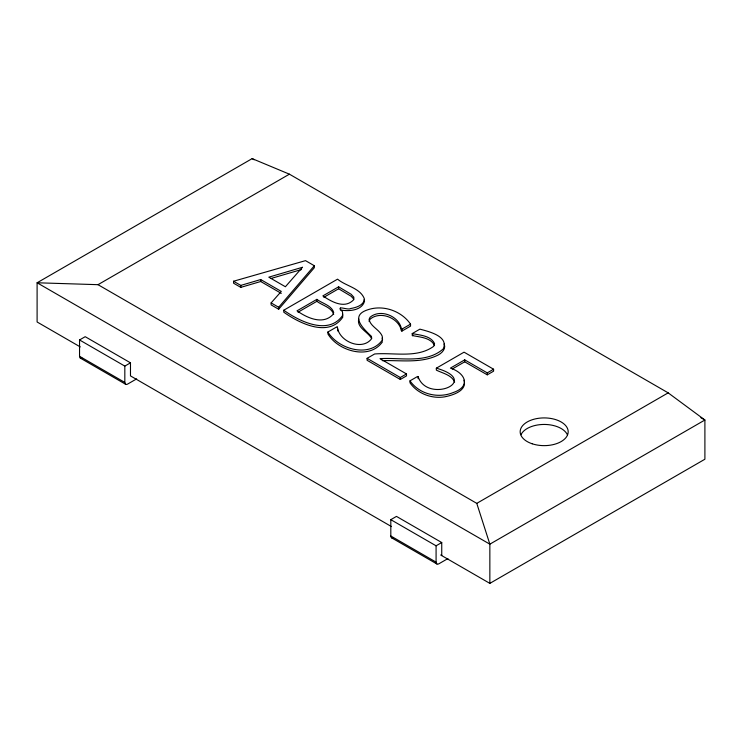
<?xml version="1.0" encoding="UTF-8"?>
<svg xmlns="http://www.w3.org/2000/svg" width="742" height="742" viewBox="0 0 742 742"><rect width="100%" height="100%" fill="white"/><g stroke="black" fill="none" stroke-linecap="round" stroke-linejoin="round"><path stroke-width="1.11" d="M358.729 318.977C356.55 327.741 367.865 331.693 371.427 338.306M369.052 321.36L370.072 319.208C380.229 310.499 398.908 317.873 401.431 330.747L401.969 331.062L410.539 326.118L410.539 324.152C401.459 310.917 383.234 304.572 367.958 309.72C349.426 315.545 363.079 328.446 371.427 336.349L371.723 338.547C362.495 351.3 339.038 341.71 337.397 327.12L336.887 326.823L327.927 331.999L327.927 333.965C338.139 351.198 369.646 360.362 382.529 341.747M233.563 281.237L240.798 285.41L260.711 279.548L281.274 291.421L271.118 302.912L271.118 304.879L278.667 309.238L278.667 307.271L314.339 265.738L305.518 260.646L233.563 281.237L233.563 283.194L240.798 287.367L260.711 281.506L281.274 293.378M278.667 309.238L314.339 267.695L314.339 265.738M440.655 554.979L489.85 583.379L704.9 459.224L704.9 420.009L668.171 392.861L289.408 174.175L252.15 158.621L37.1 282.776L37.1 321.991L80.266 346.913M700.884 417.69L704.9 420.009L489.85 544.174L37.1 282.776L98.009 284.678L289.408 174.175M82.01 358.117A3.998 2.309 -60 0 1 79.542 356.299L79.542 339.957L85.2 336.692L130.481 362.829L130.481 375.897L391.47 526.579M79.542 339.957L124.823 366.103L130.481 362.829M136.639 378.884L127.652 384.068A3.998 2.309 -60 0 1 124.823 382.436L79.542 356.299M283.759 310.221L337.573 279.15C345.716 286.162 360.788 288.044 364.517 299.286C363.478 305.528 355.975 307.605 350.604 308.542C347.553 310.601 335.013 304.137 342.498 311.742L342.758 315.257C328.613 336.005 299.193 321.24 283.759 310.221L283.759 312.178C299.193 323.197 328.613 337.962 342.758 317.214L342.498 313.699M316.899 299.351L297.023 310.824C306.975 317.901 323.224 325.441 333.186 314.237L333.696 312.428C331.424 305.212 322.316 303.571 316.899 299.351L316.899 301.308L298.024 312.206M338.621 286.811L322.863 295.9C331.516 301.744 344.678 309.34 353.674 299.731L353.841 297.217L351.161 294.296L338.621 286.811L338.621 288.768L323.855 297.292M327.927 331.999C338.139 349.241 369.646 358.395 382.529 339.78L382.213 336.135C379.366 329.411 370.564 326.647 369.052 319.394L370.072 317.242C380.229 308.542 398.908 315.916 401.431 328.789L401.969 329.096L410.539 324.152M412.237 333.566L419.898 329.142C428.449 331.47 449.049 336.154 443.243 348.907C426.177 363.932 400.699 357.273 380.034 358.664L406.495 373.94L406.495 375.897L400.309 379.468L367.095 360.287L367.095 358.33L374.654 353.971C393.946 352.376 416.976 358.488 433.69 346.319L434.571 343.583C430.675 335.505 419.935 335.236 412.237 333.566L412.237 335.523C419.935 337.193 430.675 337.462 434.571 345.54M367.095 358.33L400.309 377.502L406.495 373.94M463.991 380.192C467.469 390.876 452.166 395.477 444.161 396.924C431.334 398.834 417.486 393.575 409.992 382.807L409.992 380.841L417.625 376.444L418.126 376.732C427.466 403.954 482.022 381.147 436.342 368.18L436.342 370.137C442.603 373.235 451.748 374.979 454.623 382.074M436.342 368.18L464.056 352.172L493.588 369.219L493.588 371.185L487.262 374.831L464.715 361.818L452.305 368.978M493.588 369.219L487.262 372.874L464.715 359.851L450.403 368.115C465.549 373.115 471.189 386.536 453.158 392.574C438.281 398.742 419.313 394.364 409.992 380.841M392.908 537.95A3.998 2.309 -60 0 1 390.811 536.002L390.811 519.669L396.469 516.395L441.74 542.541L441.74 555.61M98.009 284.678L476.772 503.364L668.171 392.861M390.811 519.669L436.083 545.806L441.74 542.541M447.899 558.587L438.912 563.772A3.998 2.309 -60 0 1 436.083 562.139L390.811 536.002M270.969 278.491L301.363 269.578M382.195 360.658C400.791 360.065 420.899 363.645 438.188 355.01C442.065 352.951 446.248 348.666 444.152 343.945M341.394 310.137C349.399 311.464 361.938 310.434 364.517 301.243L364.044 299.592M252.15 158.621L254.163 159.78M338.621 288.768L351.161 296.262L353.841 299.184M316.899 301.308C322.316 305.528 331.424 307.169 333.696 314.385M271.118 302.912L278.667 307.271M80.377 358.126L125.648 384.273M391.637 537.839L436.908 563.976M476.772 503.364L489.85 544.174L489.85 583.379M337.805 331.015L337.397 327.12M382.213 338.092L382.371 339.919M487.262 372.874L487.262 374.831M464.715 359.851L464.715 361.818M436.083 545.806L436.083 562.139M418.126 376.732L418.126 378.698M412.635 333.798L412.635 335.755M401.969 329.096L401.969 331.062M401.431 328.789L401.431 330.747M400.309 377.502L400.309 379.468M340.355 308.051L340.355 310.008M260.711 279.548L260.711 281.506M240.798 285.41L240.798 287.367M124.823 366.103L124.823 382.436M520.986 434.719A24.013 13.866 0 0 1 544.174 424.443A24.013 13.866 0 0 1 567.37 434.719M302.448 267.296L285.392 286.746L268.799 277.165L302.448 267.296M532.172 443.781A24.013 13.866 0 0 0 568.187 431.77A24.013 13.866 0 0 0 532.172 419.768A24.013 13.866 0 0 0 532.172 443.781"/></g></svg>
